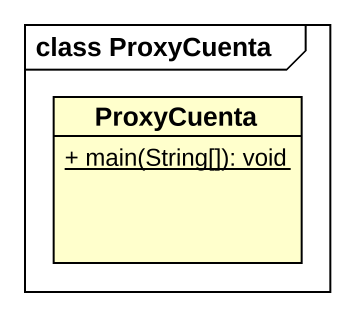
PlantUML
@startuml
mainframe class ProxyCuenta
hide circle
hide empty members
skinparam classAttributeIconSize 0
class ProxyCuenta {
  {static} + main(String[]): void
}
@enduml
